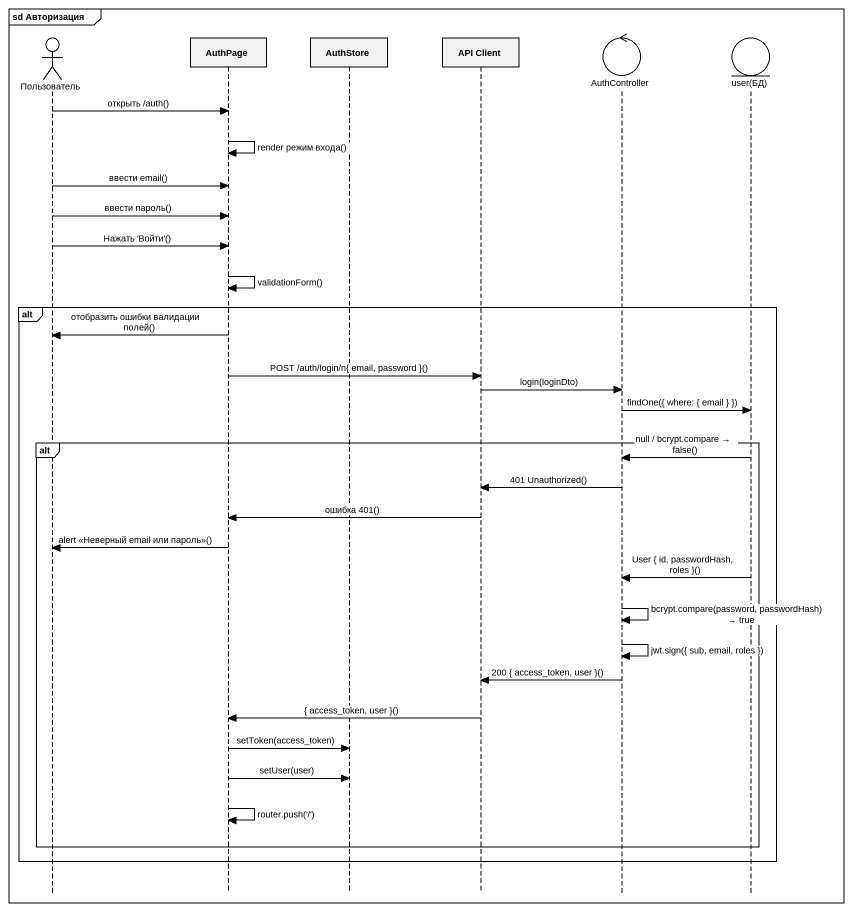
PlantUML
@startuml
mainframe sd Авторизация
hide footbox
actor Пользователь
participant AuthPage
participant AuthStore
participant "API Client" as API_Client
control AuthController
entity "user(БД)" as user_БД

Пользователь -> AuthPage : открыть /auth()
AuthPage -> AuthPage : render режим входа()
Пользователь -> AuthPage : ввести email()
Пользователь -> AuthPage : ввести пароль()
Пользователь -> AuthPage : Нажать 'Войти'()
AuthPage -> AuthPage : validationForm()
alt
  AuthPage -> Пользователь : отобразить ошибки валидации полей()
  AuthPage -> API_Client : POST /auth/login/n{ email, password }()
  API_Client -> AuthController : login(loginDto)
  AuthController -> user_БД : findOne({ where: { email } })
  alt
    user_БД -> AuthController : null / bcrypt.compare → false()
    AuthController -> API_Client : 401 Unauthorized()
    API_Client -> AuthPage : ошибка 401()
    AuthPage -> Пользователь : alert <<Неверный email или пароль>>()
    user_БД -> AuthController : User { id, passwordHash, roles }()
    AuthController -> AuthController : bcrypt.compare(password, passwordHash) → true
    AuthController -> AuthController : jwt.sign({ sub, email, roles })
    AuthController -> API_Client : 200 { access_token, user }()
    API_Client -> AuthPage : { access_token, user }()
    AuthPage -> AuthStore : setToken(access_token)
    AuthPage -> AuthStore : setUser(user)
    AuthPage -> AuthPage : router.push('/')
  end
end
@enduml
